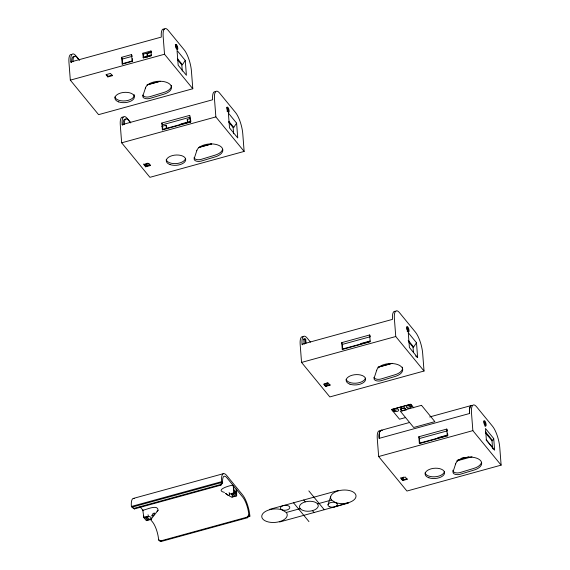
<?xml version="1.0" encoding="UTF-8"?>
<svg xmlns="http://www.w3.org/2000/svg" width="570" height="570" viewBox="0 0 570 570"><rect width="100%" height="100%" fill="white"/><g stroke="black" fill="none" stroke-linecap="round" stroke-linejoin="round"><path stroke-width="0.85" d="M151.178 518.593L150.943 519.391L146.362 520.652L143.854 517.596L142.785 510.093L139.999 506.694M146.533 520.175L146.362 520.652M232.232 496.684L232.054 497.161L229.981 496.449L229.119 495.309L229.553 494.105L234.142 492.843L236.643 495.9L232.054 497.161M328.021 504.649L330.65 496.62A12.775 6.733 -4.4 0 1 347.116 490.15A12.775 6.733 -4.4 0 1 354.597 499.284A12.775 6.733 -4.4 0 1 335.531 502.583L331.512 500.032L330.65 498.38L330.65 496.62M485.419 432.744L491.995 440.774L492.615 440.61L493.72 438.558L485.498 428.519L486.374 439.912L494.603 449.951L493.72 438.558M150.943 519.391L158.075 510.25C157.911 503.481 144.645 510.656 142.785 510.093L143.334 510.763M151.121 519.184C152.475 515.323 144.951 516.249 143.854 517.596L143.726 515.886M177.42 59.544L181.809 64.895L182.429 64.724L185.264 60.456L177.035 50.417L178.175 65.229L186.404 75.269L185.264 60.456M228.762 122.215L233.144 127.566L233.764 127.395L236.6 123.127L228.378 113.088L229.518 127.901L237.74 137.94L236.6 123.127M408.654 341.815L413.036 347.173L413.656 347.002L416.492 342.734L408.27 332.695L409.41 347.508L417.632 357.547L416.492 342.734M133.929 508.369L220.447 484.586L222.172 482.363L131.934 507.172L134.392 508.939L220.911 485.148L222.635 482.925A13.445 3.947 74.6 0 1 226.903 477.81L242.834 497.261A13.445 3.947 74.6 0 1 248.848 514.931L249.881 516.185L247.302 516.89M150.01 518.907L152.596 522.07A13.445 3.947 74.6 0 1 158.61 539.74L160.605 540.937L247.123 517.147L248.848 514.931M159.073 540.303L161.068 541.5L247.587 517.717L249.311 515.494M158.075 510.25L157.049 511.162M131.976 55.753L131.577 54.57L121.659 57.299L122.187 64.139L122.614 63.626L132.532 60.897L132.354 58.617M122.187 64.139L132.105 61.41L132.532 60.897M143.284 57.869L151.342 55.653L143.284 57.869L142.928 53.195L150.986 50.979L151.292 51.977L143.234 54.193L143.498 57.613M162.372 129.875L162.799 129.362L190.751 121.681L190.323 122.194L162.372 129.875L161.844 123.035L189.796 115.354L190.323 122.194M342.691 348.968L342.342 344.408L370.293 336.728L369.688 334.961L341.736 342.641L342.264 349.481L342.691 348.968L369.795 341.516M447.186 430.25L446.787 429.075L418.836 436.762L419.363 443.595L419.791 443.082L447.742 435.402L447.564 433.122M419.363 443.595L447.315 435.915L447.742 435.402M334.476 506.908L348.17 502.761M71.286 62.529L70.823 61.966L161.31 37.093A16.138 4.738 74.6 0 1 164.68 29.348M122.614 63.626L122.265 59.066L132.183 56.337M147.316 57.135L147.046 53.665L151.271 52.504M143.063 57.192L151.221 54.948M70.324 80.142L164.523 54.243L192.795 88.749L98.589 114.648L70.324 80.142L68.963 62.479A16.138 4.738 74.6 0 1 71.293 54.399M106.412 74.649L107.801 76.344L112.261 75.119L112.311 75.689L107.844 76.914L105.999 74.656L110.459 73.43L112.311 75.689M146.996 84.866L159.871 81.325M147.459 84.816L160.263 81.296M122.621 125.208L122.158 124.638L212.646 99.764A16.138 4.738 74.6 0 1 215.481 91.777M162.799 129.362L162.45 124.802L190.401 117.121M161.802 126.398L166.041 125.229L166.561 125.856L166.761 128.499M187.437 122.058L187.231 119.401L189.782 118.703M180.833 123.982L191.007 121.182M121.659 142.814L215.866 116.914L244.131 151.421L149.931 177.32L121.659 142.814L120.299 125.151A16.138 4.738 74.6 0 1 123.134 117.163M198.339 147.537L211.206 143.996M198.802 147.488L211.605 143.968M143.782 163.982L145.628 166.24L150.095 165.008L150.138 165.578L145.678 166.811L143.825 164.552L148.286 163.319L150.138 165.578M304.152 344.301L303.753 339.093L304.993 338.751L305.762 339.692L306.033 343.168M305.142 339.863L305.762 339.692M302.52 344.807L302.057 344.244L392.538 319.364A16.138 4.738 74.6 0 1 395.908 311.626M360.724 343.582L370.051 341.017M342.264 349.481L370.215 341.793L369.688 334.961M301.551 362.42L395.758 336.521L424.03 371.027L329.823 396.927L301.551 362.42L300.198 344.757A16.138 4.738 74.6 0 1 303.033 336.77M378.231 367.144L391.961 363.368M377.839 367.322L392.352 363.332M324.138 384.151L325.527 385.84L329.987 384.615L330.03 385.185L325.57 386.41L323.717 384.151L328.178 382.926L330.03 385.185M396.228 410.25L393.079 411.12L391.775 409.524L410.664 404.33L411.975 405.926L408.825 406.788M402.954 410.706L405.926 409.894L404.386 408.006L400.667 409.032L402.213 410.913M405.363 417.603L399.513 419.214L391.547 409.488L410.763 404.201L413.749 407.849M133.238 498.458L223.476 473.649M381.145 430.3L409.232 422.577M429.666 416.962L471.376 405.498M134.392 508.939L131.371 506.481L221.609 481.671A16.138 4.738 74.6 0 1 226.725 475.53L242.656 494.981A16.138 4.738 74.6 0 1 249.881 516.185M419.791 443.082L419.434 438.53L447.386 430.842M437.824 437.703L447.863 434.939M147.374 520.039L149.361 519.491L147.302 516.983L145.322 517.524L147.374 520.039L147.145 517.004M233.194 496.513L235.182 495.964L233.123 493.456L231.142 494.005L233.194 496.513L232.966 493.47M378.651 456.534L472.858 430.635L501.123 465.141L406.923 491.041L378.651 456.534L377.29 438.872A16.138 4.738 74.6 0 1 380.66 431.134M269.353 509.438L338.153 490.521M492.608 448.754L493.228 448.583L494.603 449.951M161.267 540.545L159.643 540.994L158.61 539.74M461.622 458.18L464.187 457.468M457.796 459.919L468.932 456.855M456.641 460.973L472.01 456.748M400.774 477.703L402.62 479.961L407.087 478.729L407.13 479.299L402.662 480.531L400.817 478.273L405.277 477.04L407.13 479.299M286.268 512.473L282.25 509.929A4.71 2.48 -4.4 0 1 283.311 505.597A4.71 2.48 -4.4 0 1 289.767 507.863A4.71 2.48 -4.4 0 1 282.25 509.929A12.775 6.733 -4.4 0 0 262.335 514.361A12.775 6.733 -4.4 0 0 275.054 522.419A12.775 6.733 -4.4 0 0 286.268 512.473L300.219 508.639M317.568 503.873L331.512 500.032M279.635 521.985L348.427 503.075M224.494 492.402C213.693 489.936 232.211 484.6 233.066 485.341L234.142 492.843L233.614 486.003M415.616 356.008L417.632 357.547M485.49 431.903L492.615 440.61M177.491 58.703L182.429 64.724M228.834 121.374L233.764 127.395M408.177 340.311L413.656 347.002M486.103 439.883L493.228 448.583M147.046 53.665L147.559 54.293M187.231 119.401L187.744 120.028M406.367 409.965L404.565 407.764L400.233 408.961L402.028 411.155M401.223 406.923L402.527 408.519M79.237 59.85L75.938 55.824A16.138 4.738 74.6 0 0 70.823 61.966M130.573 122.522L127.274 118.496A16.138 4.738 74.6 0 0 122.158 124.638M310.465 342.121L307.173 338.103A16.138 4.738 74.6 0 0 302.057 344.244M79.408 60.27L77.349 57.762A13.445 3.947 74.6 0 0 73.024 61.724M130.744 122.942L128.692 120.434A13.445 3.947 74.6 0 0 124.367 124.395M303.753 339.093L304.266 339.72M148.706 163.319L150.095 165.008M308.833 490.898L324.252 509.723M303.753 499.983L305.292 501.864A9.412 4.959 -4.4 0 1 318.203 506.388A9.412 4.959 -4.4 0 1 303.176 510.521A9.412 4.959 -4.4 0 1 305.292 501.864M312.488 510.649L314.034 512.53M293.529 502.79L308.954 521.614M221.609 481.671L222.635 482.925M220.447 484.586L220.911 485.148M247.123 517.147L247.587 517.717M160.605 540.937L161.068 541.5M418.836 436.762L419.434 438.53M341.736 342.641L342.342 344.408M161.844 123.035L162.45 124.802M121.659 57.299L122.265 59.066M142.928 53.195L143.234 54.193M229.553 494.105L229.14 492.516M148.442 516.334L148.029 514.746M501.123 465.141L499.762 447.478A16.138 4.738 74.6 0 0 492.544 426.282L476.613 406.83A16.138 4.738 74.6 0 0 471.497 412.972L472.858 430.635M491.995 440.774L492.544 447.87M446.787 429.075L447.315 435.915M424.03 371.027L422.669 353.364A16.138 4.738 74.6 0 0 415.445 332.16L399.513 312.709A16.138 4.738 74.6 0 0 394.397 318.858L395.758 336.521M413.036 347.173L413.45 352.488M403.432 477.04L403.695 480.453M402.62 479.961L402.662 480.531M402.213 477.66L402.413 480.225M327.6 382.726L327.807 385.363M326.339 382.919L326.603 386.339M325.527 385.84L325.57 386.41M325.121 383.546L325.313 386.111M304.993 338.751L305.328 343.09M244.131 151.421L242.777 133.758A16.138 4.738 74.6 0 0 235.553 112.561L219.621 93.11A16.138 4.738 74.6 0 0 214.505 99.251L215.866 116.914M233.144 127.566L233.622 133.772M236.664 489.73L236.643 495.9L236.115 489.06M192.795 88.749L191.435 71.086A16.138 4.738 74.6 0 0 184.217 49.882L168.278 30.438A16.138 4.738 74.6 0 0 163.17 36.58L164.523 54.243M190.515 118.638L190.694 120.918M181.809 64.895L182.286 71.1M166.041 125.229L166.312 128.699M150.986 50.979L151.342 55.653M147.708 163.127L147.908 165.756M146.44 163.319L146.64 165.877M145.628 166.24L145.678 166.811M145.222 163.939L145.421 166.504M131.577 54.57L132.105 61.41M107.801 76.344L107.844 76.914M379.278 438.33A16.138 4.738 74.6 0 1 382.114 430.343M469.516 413.521A16.138 4.738 74.6 0 1 472.352 405.534M472.473 405.498A16.138 4.738 74.6 0 0 469.637 413.485L379.15 438.358A16.138 4.738 74.6 0 1 381.986 430.378M485.013 426.139A2.686 0.791 74.6 0 1 484.785 425.975M483.602 421.109A2.686 0.791 74.6 0 1 485.034 422.684A2.686 0.791 74.6 0 1 485.369 426.011M484.008 423.246A1.347 0.392 74.6 0 1 484.443 422.477A1.347 0.392 74.6 0 1 484.984 424.607A1.347 0.392 74.6 0 1 484.186 423.923M444.351 471.803A9.747 5.137 -4.4 0 1 434.711 476.812A9.747 5.137 -4.4 0 1 425.056 472.872M481.451 462.562A13.11 6.911 -4.4 0 1 473.492 468.497L459.798 472.644A5.045 2.658 -4.4 0 1 452.879 470.222M227.295 111.528A2.686 0.791 74.6 0 1 227.052 111M226.611 107.388A2.686 0.791 74.6 0 1 228.15 109.269A2.686 0.791 74.6 0 1 228.221 112.425M123.127 124.737A13.445 3.947 74.6 0 1 125.906 119.394M226.981 109.212A1.347 0.392 74.6 0 1 227.544 108.899A1.347 0.392 74.6 0 1 227.986 110.951A1.347 0.392 74.6 0 1 227.195 110.202M185.499 158.588A9.747 5.137 -4.4 0 1 175.859 163.604A9.747 5.137 -4.4 0 1 166.212 159.664M222.599 149.354A13.11 6.911 -4.4 0 1 214.641 155.289L200.946 159.436A5.045 2.658 -4.4 0 1 194.028 157.712M407.436 331.555A2.686 0.791 74.6 0 1 407.187 331.127M406.659 326.852A2.686 0.791 74.6 0 1 408.134 329.182A2.686 0.791 74.6 0 1 408.113 332.032M407.087 329.809A1.347 0.392 74.6 0 1 407.13 328.156A1.347 0.392 74.6 0 1 407.906 330.165A1.347 0.392 74.6 0 1 407.208 330.115M365.391 378.195A9.747 5.137 -4.4 0 1 355.751 383.211A9.747 5.137 -4.4 0 1 346.104 379.271M402.498 367.151A13.11 6.911 -4.4 0 1 394.533 374.889L380.838 379.043A5.045 2.658 -4.4 0 1 373.92 377.311M131.371 506.481A16.138 4.738 74.6 0 1 134.207 498.501M232.467 493.292A1.347 0.392 74.6 0 1 232.325 494.276A1.347 0.392 74.6 0 1 231.691 493.342M145.022 517.988A1.347 0.392 74.6 0 1 144.887 517.781M146.647 516.819A1.347 0.392 74.6 0 1 146.554 517.788A1.347 0.392 74.6 0 1 145.991 517.175M175.268 44.717A2.686 0.791 74.6 0 1 176.707 46.291A2.686 0.791 74.6 0 1 177.042 49.619M71.784 62.066A13.445 3.947 74.6 0 1 74.57 56.722M175.638 46.54A1.347 0.392 74.6 0 1 176.201 46.227A1.347 0.392 74.6 0 1 176.643 48.279A1.347 0.392 74.6 0 1 175.852 47.531M134.157 94.577A9.747 5.137 -4.4 0 1 125.792 100.819A9.747 5.137 -4.4 0 1 114.869 96.993M171.363 85.464A13.11 6.911 -4.4 0 1 163.305 92.618L149.604 96.765A5.045 2.658 -4.4 0 1 142.692 95.04M151.983 515.529L151.99 515.829A0.969 0.563 -59 0 0 152.261 516.156L153.708 515.173L154.484 513.292A0.969 0.563 -59 0 0 154.221 512.971L152.674 513.919L151.983 515.529M145.45 88.022L142.821 96.045A5.045 2.658 -4.4 0 0 149.739 98.468L163.433 94.321A13.11 6.911 -4.4 0 0 166.383 82.265A13.11 6.911 -4.4 0 0 145.45 88.022M196.792 150.694L194.156 158.716A5.045 2.658 -4.4 0 0 201.075 161.139L214.776 156.992A13.11 6.911 -4.4 0 0 217.726 144.937A13.11 6.911 -4.4 0 0 196.792 150.694M376.684 370.293L374.055 378.323A5.045 2.658 -4.4 0 0 380.967 380.746L394.668 376.592A13.11 6.911 -4.4 0 0 397.618 364.543A13.11 6.911 -4.4 0 0 376.684 370.293M455.644 463.902L453.007 471.932A5.045 2.658 -4.4 0 0 459.926 474.354L473.62 470.2A13.11 6.911 -4.4 0 0 476.57 458.145A13.11 6.911 -4.4 0 0 455.644 463.902M225.506 493.371L228.321 495.38L225.506 493.371M421.508 405.334L400.311 411.162L413.678 427.479L434.874 421.65L421.508 405.334M484.065 421.786A2.686 0.791 74.6 0 0 485.633 425.968A2.686 0.791 74.6 0 0 485.619 422.42A2.686 0.791 74.6 0 0 484.065 421.786M428.918 477.788A9.747 5.137 -4.4 0 0 444.479 473.513A9.747 5.137 -4.4 0 0 431.112 468.825A9.747 5.137 -4.4 0 0 428.918 477.788M227.074 108.065A2.686 0.791 74.6 0 0 228.641 112.247A2.686 0.791 74.6 0 0 228.627 108.699A2.686 0.791 74.6 0 0 227.074 108.065M170.067 164.58A9.747 5.137 -4.4 0 0 185.635 160.298A9.747 5.137 -4.4 0 0 172.261 155.617A9.747 5.137 -4.4 0 0 170.067 164.58M406.966 327.672A2.686 0.791 74.6 0 0 408.533 331.847A2.686 0.791 74.6 0 0 408.519 328.299A2.686 0.791 74.6 0 0 406.966 327.672M349.959 384.187A9.747 5.137 -4.4 0 0 365.527 379.905A9.747 5.137 -4.4 0 0 352.153 375.224A9.747 5.137 -4.4 0 0 349.959 384.187M407.315 407.913A2.487 1.311 -4.4 0 0 411.284 406.823A2.487 1.311 -4.4 0 0 407.871 405.626A2.487 1.311 -4.4 0 0 407.315 407.913M394.718 411.376A2.487 1.311 -4.4 0 0 398.694 410.286A2.487 1.311 -4.4 0 0 395.281 409.089A2.487 1.311 -4.4 0 0 394.718 411.376M234.705 491.461A1.347 0.392 74.6 0 0 235.553 493.392A1.347 0.392 74.6 0 0 235.396 491.418A1.347 0.392 74.6 0 0 234.705 491.461M329.816 506.844A4.71 2.48 -4.4 0 0 337.333 504.778A4.71 2.48 -4.4 0 0 330.878 502.519A4.71 2.48 -4.4 0 0 329.816 506.844M175.731 45.393A2.686 0.791 74.6 0 0 177.306 49.576A2.686 0.791 74.6 0 0 177.291 46.027A2.686 0.791 74.6 0 0 175.731 45.393M118.724 101.909A9.747 5.137 -4.4 0 0 134.292 97.627A9.747 5.137 -4.4 0 0 120.918 92.946A9.747 5.137 -4.4 0 0 118.724 101.909"/></g></svg>
